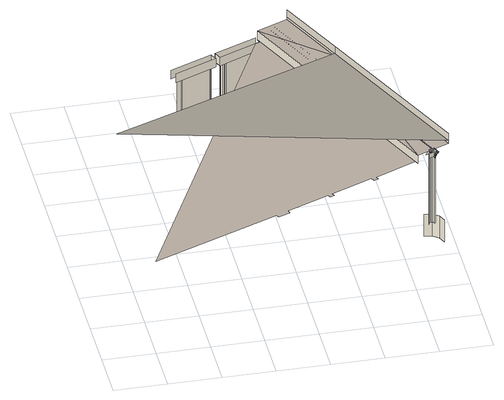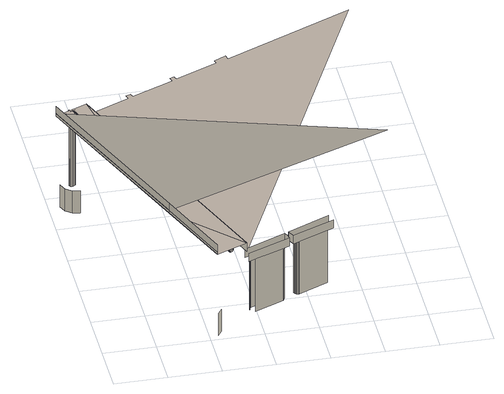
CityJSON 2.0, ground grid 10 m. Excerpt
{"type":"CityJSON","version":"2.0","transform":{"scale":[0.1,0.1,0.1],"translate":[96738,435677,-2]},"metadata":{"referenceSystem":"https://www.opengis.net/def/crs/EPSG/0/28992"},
"CityObjects":{
"bridge1":{"type":"Bridge","attributes":{"name":"Van Brienenoordbrug"},"children":["bridge1-1","bridge1-2","bridge1-3","bridge1-4","bridge1-5","bridge1-6","bridge1-7","bridge1-8","bridge1-9","bridge1-10","bridge1-11","bridge1-12","bridge1-13","bridge1-14","bridge1-15","bridge1-16","bridge1-17","bridge1-18","bridge1-19","bridge1-20","bridge1-21","bridge1-22","bridge1-23","bridge1-24","bridge1-25","bridge1-26","bridge1-27","bridge1-28","bridge1-29","bridge1-30","bridge1-31","bridge1-32","bridge1-33","bridge1-34","bridge1-35","bridge1-36","bridge1-37","bridge1-38","bridge1-39","bridge1-40","bridge1-41","bridge1-42","bridge1-43","bridge1-44","bridge1-45","bridge1-46","bridge1-47","bridge1-48","bridge1-49","bridge1-50","bridge1-51","bridge1-52","bridge1-53"],"geometry":[{"type":"MultiSurface","lod":"2","boundaries":[[[0,1,2,3]],[[4,5,6,7]],[[8,9,10,11,7,6]],[[12,13,3,2]],[[14,3,13,15,16,17]],[[18,19,4,7]],[[13,12,20,21]],[[22,23,19,18]],[[21,20,24,25]],[[26,27,23,22]],[[25,24,28,29]],[[30,31,27,26]],[[7,11,15,13,21,25,29,32,33,34,35,30,26,22,18]],[[29,28,36,32]],[[35,37,31,30]],[[32,36,38,33]],[[34,39,37,35]],[[33,38,39,34]],[[40,41,42,43,44,45,46,47,48,49,50,51,52,53,54,55,56,57,58]],[[11,10,59,16,15]],[[60,61,62,63,64]],[[65,66,67,68]],[[68,67,69,70]],[[71,72,66,65]],[[70,69,73,74]],[[75,76,72,71]],[[77,60,64,78,79,80,75,71,65,68,70,74,81,82,83]],[[74,73,84,81]],[[80,85,76,75]],[[81,84,86,82]],[[79,87,85,80]],[[82,86,88,83]],[[78,89,87,79]],[[83,88,90,77]],[[91,92,93]],[[64,63,94,95,96,78]],[[97,89,78,96]],[[98,99,77,90]],[[60,77,99,100,42,41,61]],[[99,98,101,102]],[[102,101,103,104]],[[104,103,105,106]],[[106,105,107,108]],[[108,107,109,110]],[[45,44,111,112]],[[113,112,111]],[[114,115,116,117]],[[113,111,118]],[[112,113,119,120]],[[121,122,123,124]],[[122,125,126,123]],[[125,127,128,126]]],"semantics":{"surfaces":[{"type":"WallSurface"},{"type":"OuterCeilingSurface"},{"type":"OuterFloorSurface"}],"values":[0,0,0,0,0,0,0,0,0,0,0,0,1,0,0,0,0,0,1,0,0,0,0,0,0,0,1,0,0,0,0,0,0,0,2,0,0,0,0,0,0,0,0,0,0,1,0,1,1,0,0,0]}}]},
"bridge1-1":{"type":"BridgeInstallation","parents":["bridge1"],"geometry":[{"type":"MultiSurface","lod":"2","boundaries":[[[129,130,131,132]]]}]},
"bridge1-2":{"type":"BridgeInstallation","parents":["bridge1"],"geometry":[{"type":"MultiSurface","lod":"2","boundaries":[[[132,131,133,134,135]]]}]},
"bridge1-3":{"type":"BridgeInstallation","parents":["bridge1"],"geometry":[{"type":"MultiSurface","lod":"2","boundaries":[[[136,137,130,129]]]}]},
"bridge1-4":{"type":"BridgeInstallation","parents":["bridge1"],"geometry":[{"type":"MultiSurface","lod":"2","boundaries":[[[134,133,138,139]]]}]},
"bridge1-5":{"type":"BridgeInstallation","parents":["bridge1"],"geometry":[{"type":"MultiSurface","lod":"2","boundaries":[[[140,141,137,136]]]}]},
"bridge1-6":{"type":"BridgeInstallation","parents":["bridge1"],"geometry":[{"type":"MultiSurface","lod":"2","boundaries":[[[139,138,142,143]]]}]},
"bridge1-7":{"type":"BridgeInstallation","parents":["bridge1"],"geometry":[{"type":"MultiSurface","lod":"2","boundaries":[[[144,145,141,140]]]}]},
"bridge1-8":{"type":"BridgeInstallation","parents":["bridge1"],"geometry":[{"type":"MultiSurface","lod":"2","boundaries":[[[143,142,146,147]]]}]},
"bridge1-9":{"type":"BridgeInstallation","parents":["bridge1"],"geometry":[{"type":"MultiSurface","lod":"2","boundaries":[[[148,149,145,144]]]}]},
"bridge1-10":{"type":"BridgeInstallation","parents":["bridge1"],"geometry":[{"type":"MultiSurface","lod":"2","boundaries":[[[147,146,150,151]]]}]},
"bridge1-11":{"type":"BridgeInstallation","parents":["bridge1"],"geometry":[{"type":"MultiSurface","lod":"2","boundaries":[[[152,153,149,148]]]}]},
"bridge1-12":{"type":"BridgeInstallation","parents":["bridge1"],"geometry":[{"type":"MultiSurface","lod":"2","boundaries":[[[151,150,153,152,154]]]}]},
"bridge1-13":{"type":"BridgeInstallation","parents":["bridge1"],"geometry":[{"type":"MultiSurface","lod":"2","boundaries":[[[155,156,92,157]]]}]},
"bridge1-14":{"type":"BridgeInstallation","parents":["bridge1"],"geometry":[{"type":"MultiSurface","lod":"2","boundaries":[[[157,92,113,118]]]}]},
"bridge1-15":{"type":"BridgeInstallation","parents":["bridge1"],"geometry":[{"type":"MultiSurface","lod":"2","boundaries":[[[158,159,160,161]]]}]},
"bridge1-16":{"type":"BridgeInstallation","parents":["bridge1"]},
"bridge1-17":{"type":"BridgeInstallation","parents":["bridge1"],"geometry":[{"type":"MultiSurface","lod":"2","boundaries":[[[129,162,136]]]}]},
"bridge1-18":{"type":"BridgeInstallation","parents":["bridge1"],"geometry":[{"type":"MultiSurface","lod":"2","boundaries":[[[163,159,158,164]]]}]},
"bridge1-19":{"type":"BridgeInstallation","parents":["bridge1"],"geometry":[{"type":"MultiSurface","lod":"2","boundaries":[[[136,162,165,140]]]}]},
"bridge1-20":{"type":"BridgeInstallation","parents":["bridge1"],"geometry":[{"type":"MultiSurface","lod":"2","boundaries":[[[166,167,168,169,170,161,171,172,173]]]}]},
"bridge1-21":{"type":"BridgeInstallation","parents":["bridge1"],"geometry":[{"type":"MultiSurface","lod":"2","boundaries":[[[174,175,176,177,168,169,170,161,171,172],[144,165,162,129,132,135,134,139,143,147,151,154,152,148]]]}]},
"bridge1-22":{"type":"BridgeInstallation","parents":["bridge1"],"geometry":[{"type":"MultiSurface","lod":"2","boundaries":[[[161,170,178,179,180,181,182]]]}]},
"bridge1-23":{"type":"BridgeInstallation","parents":["bridge1"]},
"bridge1-24":{"type":"BridgeInstallation","parents":["bridge1"]},
"bridge1-25":{"type":"BridgeInstallation","parents":["bridge1"],"geometry":[{"type":"MultiSurface","lod":"2","boundaries":[[[161,170,167,164,158]]]}]},
"bridge1-26":{"type":"BridgeInstallation","parents":["bridge1"],"geometry":[{"type":"MultiSurface","lod":"2","boundaries":[[[140,165,144]]]}]},
"bridge1-27":{"type":"BridgeInstallation","parents":["bridge1"],"geometry":[{"type":"MultiSurface","lod":"2","boundaries":[[[163,164,167,183]]]}]},
"bridge1-28":{"type":"BridgeInstallation","parents":["bridge1"]},
"bridge1-29":{"type":"BridgeInstallation","parents":["bridge1"],"geometry":[{"type":"MultiSurface","lod":"2","boundaries":[[[170,184,183,167]]]}]},
"bridge1-30":{"type":"BridgeInstallation","parents":["bridge1"]},
"bridge1-31":{"type":"BridgeInstallation","parents":["bridge1"]},
"bridge1-32":{"type":"BridgeInstallation","parents":["bridge1"],"geometry":[{"type":"MultiSurface","lod":"2","boundaries":[[[185,186,180,179]]]}]},
"bridge1-33":{"type":"BridgeInstallation","parents":["bridge1"]},
"bridge1-34":{"type":"BridgeInstallation","parents":["bridge1"],"geometry":[{"type":"MultiSurface","lod":"2","boundaries":[[[187,188,185,179,178]]]}]},
"bridge1-35":{"type":"BridgeInstallation","parents":["bridge1"],"geometry":[{"type":"MultiSurface","lod":"2","boundaries":[[[189,190,187,178]]]}]},
"bridge1-36":{"type":"BridgeInstallation","parents":["bridge1"],"geometry":[{"type":"MultiSurface","lod":"2","boundaries":[[[188,187,190,191]]]}]},
"bridge1-37":{"type":"BridgeInstallation","parents":["bridge1"],"geometry":[{"type":"MultiSurface","lod":"2","boundaries":[[[178,187,190,192,184,170]]]}]},
"bridge1-38":{"type":"BridgeInstallation","parents":["bridge1"],"geometry":[{"type":"MultiSurface","lod":"2","boundaries":[[[191,190,193]]]}]},
"bridge1-39":{"type":"BridgeInstallation","parents":["bridge1"],"geometry":[{"type":"MultiSurface","lod":"2","boundaries":[[[194,191,193,190,189,195,196]]]}]},
"bridge1-40":{"type":"BridgeInstallation","parents":["bridge1"],"geometry":[{"type":"MultiSurface","lod":"2","boundaries":[[[192,190,193,197]]]}]},
"bridge1-41":{"type":"BridgeInstallation","parents":["bridge1"],"geometry":[{"type":"MultiSurface","lod":"2","boundaries":[[[198,199,177,176]]]}]},
"bridge1-42":{"type":"BridgeInstallation","parents":["bridge1"],"geometry":[{"type":"MultiSurface","lod":"2","boundaries":[[[200,196,195,201]]]}]},
"bridge1-43":{"type":"BridgeInstallation","parents":["bridge1"],"geometry":[{"type":"MultiSurface","lod":"2","boundaries":[[[202,200,201,203]]]}]},
"bridge1-44":{"type":"BridgeInstallation","parents":["bridge1"],"geometry":[{"type":"MultiSurface","lod":"2","boundaries":[[[204,202,203,205]]]}]},
"bridge1-45":{"type":"BridgeInstallation","parents":["bridge1"],"geometry":[{"type":"MultiSurface","lod":"2","boundaries":[[[204,205,206]]]}]},
"bridge1-46":{"type":"BridgeInstallation","parents":["bridge1"],"geometry":[{"type":"MultiSurface","lod":"2","boundaries":[[[178,170,169,168,207,208,206,205,203,201,195,189]]]}]},
"bridge1-47":{"type":"BridgeInstallation","parents":["bridge1"],"geometry":[{"type":"MultiSurface","lod":"2","boundaries":[[[209,204,206,208]]]}]},
"bridge1-48":{"type":"BridgeInstallation","parents":["bridge1"],"geometry":[{"type":"MultiSurface","lod":"2","boundaries":[[[168,177,199,210,211]]]}]},
"bridge1-49":{"type":"BridgeInstallation","parents":["bridge1"],"geometry":[{"type":"MultiSurface","lod":"2","boundaries":[[[212,209,208,207]]]}]},
"bridge1-50":{"type":"BridgeInstallation","parents":["bridge1"],"geometry":[{"type":"MultiSurface","lod":"2","boundaries":[[[213,212,207]]]}]},
"bridge1-51":{"type":"BridgeInstallation","parents":["bridge1"],"geometry":[{"type":"MultiSurface","lod":"2","boundaries":[[[210,213,207,168,211]]]}]},
"bridge1-52":{"type":"BridgeInstallation","parents":["bridge1"],"geometry":[{"type":"MultiSurface","lod":"2","boundaries":[[[156,214,91,92]]]}]},
"bridge1-53":{"type":"BridgeInstallation","parents":["bridge1"],"geometry":[{"type":"MultiSurface","lod":"2","boundaries":[[[119,113,92,91]]]}]}
},
"vertices":[
[175,613,167],[175,613,54],[176,613,54],[176,613,167],[227,651,53],[170,627,54],[170,627,167],[227,651,167],[158,622,167],[158,622,185],[239,656,185],[239,656,167],[233,637,53],[233,637,167],[164,608,167],[245,642,167],[245,642,185],[164,608,186],[228,651,167],[228,651,53],[234,638,53],[234,638,167],[230,651,167],[230,651,53],[235,639,53],[235,639,167],[232,650,167],[232,650,53],[236,641,53],[236,641,167],[233,649,167],[233,649,53],[236,643,167],[236,644,167],[235,646,167],[234,648,167],[236,643,53],[234,648,53],[236,644,53],[235,646,53],[0,4,206],[326,676,184],[333,679,184],[331,686,184],[331,687,184],[527,218,201],[524,225,201],[444,191,201],[447,184,202],[438,181,202],[435,188,202],[355,154,202],[358,147,203],[350,143,203],[347,150,202],[266,116,203],[269,109,203],[246,99,204],[243,107,203],[242,649,185],[253,645,166],[253,645,185],[250,652,185],[247,660,184],[247,660,166],[256,657,166],[256,657,53],[257,655,53],[257,655,166],[257,654,53],[257,654,166],[256,659,166],[256,659,53],[259,652,53],[259,652,166],[256,660,166],[256,660,53],[265,651,166],[259,665,166],[258,663,166],[257,662,166],[260,651,166],[262,651,166],[263,650,166],[260,651,53],[257,662,53],[262,651,53],[258,663,53],[263,650,53],[259,665,53],[265,651,53],[589,244,225],[449,573,214],[12,403,214],[328,693,184],[328,693,166],[315,688,166],[315,688,52],[321,674,52],[321,674,166],[333,679,166],[323,675,52],[323,675,166],[324,677,52],[324,677,166],[324,679,52],[324,679,166],[325,680,52],[325,680,166],[324,682,52],[324,682,166],[331,687,203],[527,218,219],[449,573,208],[383,687,56],[375,675,56],[375,675,8],[383,687,8],[390,712,203],[589,244,219],[552,229,219],[547,259,60],[561,257,60],[561,257,12],[547,259,12],[573,248,60],[573,248,12],[579,234,60],[579,234,12],
[551,232,217],[357,694,200],[357,694,198],[551,232,214],
[357,694,196],[552,232,212],[551,232,212],
[553,233,218],[358,695,202],
[359,695,194],[553,233,210],
[555,234,219],[361,696,203],
[361,696,194],[555,234,210],
[557,234,219],[363,697,202],
[363,697,194],[557,234,211],
[559,235,217],[364,697,201],
[365,698,196],[559,235,212],
[559,235,215],[365,698,198],
[559,235,214],
[390,712,224],[449,573,229],[390,712,209],
[551,234,210],[551,234,56],[550,231,56],[550,231,210],
[553,232,218],
[554,236,56],[554,236,210],
[555,233,219],
[554,237,210],[557,237,210],[566,238,210],[563,237,210],[560,236,210],[547,230,210],[544,229,210],[551,235,210],
[548,230,217],[551,232,219],[560,235,219],[562,236,217],
[560,236,202],[560,235,201],[559,235,200],[550,231,200],[550,231,201],
[557,237,56],
[560,236,56],
[562,230,201],[562,230,200],
[560,235,202],[562,230,202],
[560,236,203],[561,234,203],
[562,232,203],
[561,234,56],
[562,233,204],
[563,230,203],[561,236,204],[563,230,204],
[562,233,56],
[562,230,219],[564,231,217],
[564,230,205],[561,236,205],
[564,231,206],[562,236,206],
[565,231,207],[562,237,207],
[563,237,207],
[565,238,209],[564,237,208],
[566,232,208],
[569,233,210],[568,235,210],
[567,232,209],
[568,232,209],
[589,244,240]
]}
